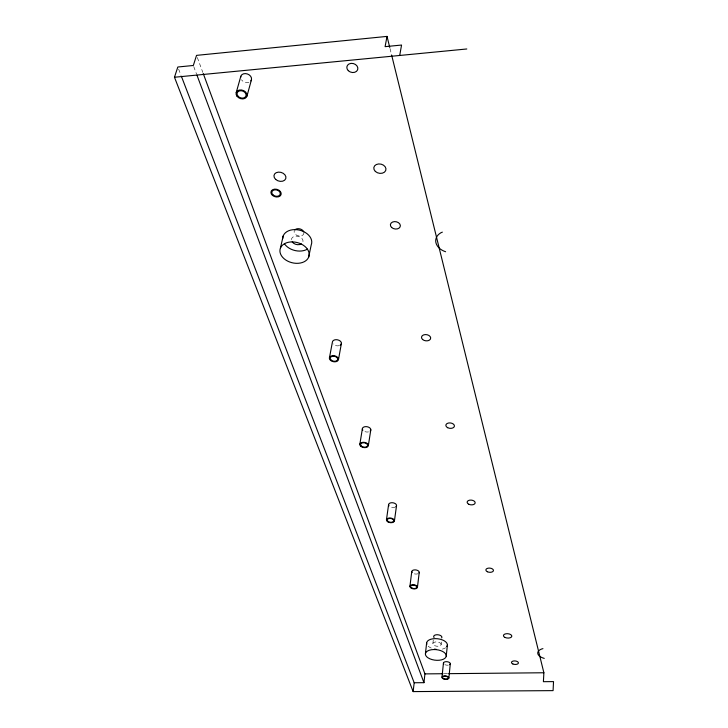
<?xml version="1.0" encoding="UTF-8"?>
<svg xmlns="http://www.w3.org/2000/svg" width="728" height="728" viewBox="0 0 728 728"><rect width="100%" height="100%" fill="white"/><g stroke="black" fill="none" stroke-linecap="round" stroke-linejoin="round"><path stroke-width="0.55" stroke-dasharray="3.64 2.73" d="M441.141 644.599A4.168 2.139 6.3 0 0 435.226 642.005A4.168 2.139 6.3 0 0 434.634 645.654A4.168 2.139 6.3 0 0 441.141 644.599L441.459 641.523M432.86 643.579L433.315 639.475M444.198 673.709L447.593 673.673M178.633 69.133L181.081 75.494M193.73 66.548L196.514 73.992M197.324 57.503L202.839 72.436M390.017 48.53L391.646 55.146M291.437 239.712A5.897 4.177 14 0 1 298.771 236.509A5.897 4.177 14 0 1 302.257 243.161M445.6 647.765A10.429 5.342 6.3 0 1 442.351 649.094M431.258 648.057A10.429 5.342 6.3 0 1 427.718 645.7M248.949 82.3A5.597 4.313 21 0 1 241.469 79.752M339.057 345.7A4.577 3.03 10.9 0 1 332.924 343.825M368.541 431.886A4.268 2.648 9 0 1 364.319 431.367M448.321 665.11A3.44 1.729 6.1 0 1 444.917 664.691M417.954 573.746A3.758 2.066 7 0 1 413.422 573.509M395.204 507.079A3.995 2.33 7.8 0 1 390.399 506.861M303.931 232.96A4.987 3.549 14.1 0 1 298.353 235.836A4.987 3.549 14.1 0 1 294.276 230.831"/><path stroke-width="1.09" d="M391.646 55.146L543.88 672.763L543.397 681.69L553.526 681.608L553.08 690.626L413.14 691.6L174.474 77.25L177.823 67.003L193.329 65.484L196.542 55.373L387.023 36.4L389.744 47.429M448.858 678.068A3.467 1.711 6.1 0 0 443.962 675.966A3.467 1.711 6.1 0 0 443.443 678.896A3.467 1.711 6.1 0 0 448.858 678.068L450.286 663.845M446.237 656.174A10.483 5.305 6.3 0 0 431.267 649.767A10.483 5.305 6.3 0 0 429.984 658.867A10.483 5.305 6.3 0 0 446.237 656.174L447.356 645.29M441.987 677.222L443.452 663.008M425.416 653.753L426.644 642.897M181.49 76.558L414.177 682.755L423.951 682.673L424.934 673.891L203.23 73.501M413.14 691.6L414.177 682.755M417.435 587.296A3.786 2.047 7 0 0 412.021 584.839A3.786 2.047 7 0 0 411.575 588.361A3.786 2.047 7 0 0 417.435 587.296L419.228 572.426M409.919 586.377L411.766 571.516M394.44 520.848L396.533 505.587M386.45 519.865L388.597 504.613M368.359 445.5L370.807 429.857M359.832 444.444L362.353 428.819M399.708 55.465L401.556 45.045L385.094 46.656L387.023 36.4M338.529 359.314L341.423 343.343M329.384 358.185L332.368 342.224A4.577 3.03 10.9 0 1 337.601 339.83A4.577 3.03 10.9 0 1 341.232 344.116M308.645 257.166A14.851 10.419 13.9 0 0 290.909 241.933A14.851 10.419 13.9 0 0 284.093 258.74A14.851 10.419 13.9 0 0 308.645 257.166L311.229 244.89A14.742 10.438 14 0 0 299.199 230.084A14.742 10.438 14 0 0 282.719 238.638M280.398 248.203L283.201 235.945M246.929 96.242L251.406 79.916M236.209 92.62L240.813 76.313M442.369 232.15L440.995 232.714A15.07 10.966 7.3 0 0 445.609 251.742M542.942 648.657L541.941 648.894A10.683 5.451 3.9 0 0 544.244 658.394M174.474 77.25L466.803 48.976M424.934 673.891L443.061 673.719M448.73 673.664L543.88 672.763M196.915 75.057L423.951 682.673M434.043 637.528A4.159 2.148 6.3 0 1 437.564 634.734A4.159 2.148 6.3 0 1 441.669 637.946M307.416 249.131A14.742 10.438 14 0 1 284.684 244.153M301.328 243.926A5.897 4.177 14 0 1 292.21 241.924M426.836 644.307A10.429 5.342 6.3 0 1 437.692 638.765A10.429 5.342 6.3 0 1 446.81 646.619M436.318 649.358A10.429 5.342 6.3 0 1 434.534 649.067M240.668 77.441A5.597 4.313 21 0 1 247.402 73.974A5.597 4.313 21 0 1 250.896 80.917M340.75 344.79A4.577 3.03 10.9 0 1 340.012 345.336M362.835 430.212A4.268 2.648 9 0 1 364 426.963A4.268 2.648 9 0 1 369.433 427.636A4.268 2.648 9 0 1 370.152 431.113M443.771 663.918A3.44 1.729 6.1 0 1 444.899 661.852A3.44 1.729 6.1 0 1 449.285 662.389A3.44 1.729 6.1 0 1 449.676 664.646M412.148 572.599A3.758 2.066 7 0 1 415.269 569.878A3.758 2.066 7 0 1 419.037 572.945M389.025 505.833A3.995 2.33 7.8 0 1 390.181 503.002A3.995 2.33 7.8 0 1 395.286 503.63A3.995 2.33 7.8 0 1 395.886 506.679M294.767 230.021A4.987 3.549 14.1 0 1 299.681 228.847A4.987 3.549 14.1 0 1 303.776 232.005M331.231 360.187A3.804 2.484 10.8 0 0 337.565 359.85A3.804 2.484 10.8 0 0 333.078 356.21A3.804 2.484 10.8 0 0 331.231 360.187M387.988 521.412A3.312 1.911 7.8 0 0 393.575 521.239A3.312 1.911 7.8 0 0 389.771 518.418A3.312 1.911 7.8 0 0 387.988 521.412M361.507 446.191A3.54 2.166 9 0 0 367.449 445.955A3.54 2.166 9 0 0 363.327 442.761A3.54 2.166 9 0 0 361.507 446.191M411.948 588.087A3.121 1.693 7 0 0 416.771 587.214A3.121 1.693 7 0 0 412.312 585.194A3.121 1.693 7 0 0 411.948 588.087M237.692 95.768A4.659 3.558 20.5 0 0 245.554 96.751A4.659 3.558 20.5 0 0 241.459 90.763A4.659 3.558 20.5 0 0 237.692 95.768M443.798 678.678A2.848 1.411 6.1 0 0 448.248 677.995A2.848 1.411 6.1 0 0 444.216 676.266A2.848 1.411 6.1 0 0 443.798 678.678M273.055 194.949A4.322 3.149 15.9 0 0 280.153 194.403A4.322 3.149 15.9 0 0 274.929 189.826A4.322 3.149 15.9 0 0 273.055 194.949M275.712 179.452A6.115 4.495 16.2 0 0 285.758 178.669A6.115 4.495 16.2 0 0 278.387 172.127A6.115 4.495 16.2 0 0 275.712 179.452M375.348 171.426A6.152 4.668 11.7 0 0 385.685 170.607A6.152 4.668 11.7 0 0 378.615 163.946A6.152 4.668 11.7 0 0 375.348 171.426M505.114 637.482A4.204 2.184 4.8 0 0 511.784 636.399A4.204 2.184 4.8 0 0 505.978 633.77A4.204 2.184 4.8 0 0 505.114 637.482M512.858 663.963A3.476 1.756 4.7 0 0 518.4 663.108A3.476 1.756 4.7 0 0 513.604 660.979A3.476 1.756 4.7 0 0 512.858 663.963M487.369 571.735A3.804 2.102 5.2 0 0 493.429 570.707A3.804 2.102 5.2 0 0 488.206 568.159A3.804 2.102 5.2 0 0 487.369 571.735M468.796 504.258A4.04 2.384 5.7 0 0 475.156 502.975A4.04 2.384 5.7 0 0 469.496 500.191A4.04 2.384 5.7 0 0 468.796 504.258M447.675 427.7A4.313 2.712 6.5 0 0 454.418 426.171A4.313 2.712 6.5 0 0 448.33 423.05A4.313 2.712 6.5 0 0 447.675 427.7M422.613 339.512A4.623 3.121 7.7 0 0 430.439 339.075A4.623 3.121 7.7 0 0 425.252 334.58A4.623 3.121 7.7 0 0 422.613 339.512M391.637 227.482A5.023 3.676 10 0 0 400.109 226.881A5.023 3.676 10 0 0 394.376 221.621A5.023 3.676 10 0 0 391.637 227.482M348.284 70.671A5.615 4.514 15.9 0 0 357.63 69.797A5.615 4.514 15.9 0 0 351.105 63.372A5.615 4.514 15.9 0 0 348.284 70.671M236.864 96.05A5.66 4.313 20.5 0 0 246.41 97.252A5.66 4.313 20.5 0 0 241.441 89.972A5.66 4.313 20.5 0 0 236.864 96.05M272.418 195.35A5.251 3.822 15.9 0 0 281.035 194.695A5.251 3.822 15.9 0 0 274.684 189.134A5.251 3.822 15.9 0 0 272.418 195.35M330.639 360.487A4.614 3.021 10.8 0 0 338.338 360.078A4.614 3.021 10.8 0 0 332.887 355.664A4.614 3.021 10.8 0 0 330.639 360.487M360.952 446.455A4.304 2.63 9 0 0 368.168 446.164A4.304 2.63 9 0 0 363.163 442.287A4.304 2.63 9 0 0 360.952 446.455M387.46 521.63A4.022 2.311 7.8 0 0 394.248 521.43A4.022 2.311 7.8 0 0 389.626 517.999A4.022 2.311 7.8 0 0 387.46 521.63"/></g></svg>
